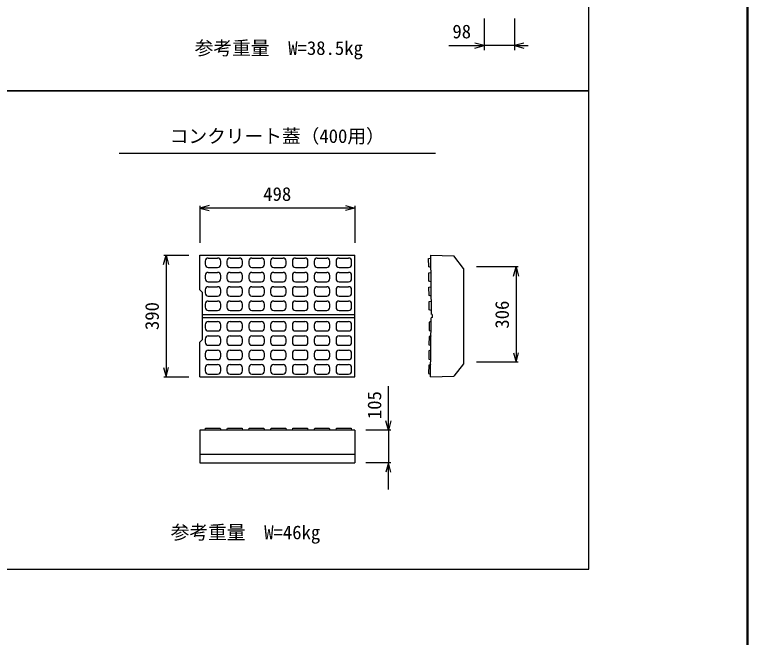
# Model space of a CAD drawing. Units: millimetres, scale not verified. Extents: x -16800 to 16800, y -5940 to 5940.
# Drawn here: x -2751 to -400, y -1868 to 129 of the extents above; entities that cross this region are included whole.
import ezdxf
from ezdxf.enums import TextEntityAlignment as Align

# ---------------------------------------------------------------- set-up
doc = ezdxf.new("R2010")
doc.units = ezdxf.units.MM
doc.header["$LTSCALE"] = 20
for name, color, linetype, lineweight in [('0-0_DIM', 7, 'Continuous', 25), ('0-2_HATCH', 6, 'Continuous', 25), ('0-5_OUTLINE', 3, 'Continuous', 25), ('0-6_TXT', 7, 'Continuous', 25), ('0-7_WAKU', 3, 'Continuous', 25)]:
    doc.layers.add(name, color=color, linetype=linetype, lineweight=lineweight)
doc.styles.add('ＭＳ ゴシック', font='')
doc.styles.get('ＭＳ ゴシック').set_extended_font_data('MS Gothic')

msp = doc.modelspace()

# ---------------------------------------------------------------- linework, layer by layer
at = {"layer": '0-0_DIM'}
for p, q in [((-1244.69, 116.85), (-1244.69, 15.26)), ((-1146.69, 116.85), (-1146.69, 15.26)), ((-1357.3, 30.26), (-1244.69, 30.26)), ((-1146.69, 30.26), (-1244.69, 30.26)), ((-1146.69, 30.26), (-1103.22, 30.26)), ((-2157.23, -483.67), (-2157.23, -602.42)), ((-1659.23, -491.17), (-2157.23, -491.17)), ((-1659.23, -483.67), (-1659.23, -602.42)), ((-2272.05, -642.42), (-2192.23, -642.42)), ((-2265.05, -642.42), (-2265.05, -1032.42)), ((-1134.87, -679.88), (-1269.39, -679.88)), ((-1141.87, -679.88), (-1141.87, -985.88)), ((-1134.87, -985.88), (-1269.39, -985.88)), ((-2272.55, -1032.42), (-2192.23, -1032.42)), ((-1551.41, -1203.71), (-1551.41, -1062.39)), ((-1543.91, -1203.71), (-1624.23, -1203.71)), ((-1551.41, -1203.71), (-1551.41, -1308.71)), ((-1543.91, -1308.71), (-1624.23, -1308.71)), ((-1551.41, -1393.71), (-1551.41, -1308.71))]:
    msp.add_line(p, q, dxfattribs=at)
for points in [[(-1274.69, 22.22), (-1244.69, 30.26), (-1274.69, 38.3)], [(-1116.69, 38.3), (-1146.69, 30.26), (-1116.69, 22.22)], [(-2127.23, -483.14), (-2157.23, -491.17), (-2127.23, -499.21)], [(-1689.23, -483.14), (-1659.23, -491.17), (-1689.23, -499.21)], [(-2273.09, -672.42), (-2265.05, -642.42), (-2257.02, -672.42)], [(-1149.91, -709.88), (-1141.87, -679.88), (-1133.83, -709.88)], [(-1149.91, -955.88), (-1141.87, -985.88), (-1133.83, -955.88)], [(-2273.09, -1002.42), (-2265.05, -1032.42), (-2257.02, -1002.42)], [(-1543.37, -1173.71), (-1551.41, -1203.71), (-1559.45, -1173.71)], [(-1543.37, -1338.71), (-1551.41, -1308.71), (-1559.45, -1338.71)]]:
    msp.add_lwpolyline(points, dxfattribs=at)
at = {"layer": '0-2_HATCH'}
for p, q in [((-2129.73, -651.42), (-2099.73, -651.42)), ((-2059.73, -651.42), (-2029.73, -651.42)), ((-1989.73, -651.42), (-1959.73, -651.42)), ((-1919.73, -651.42), (-1889.73, -651.42)), ((-1849.73, -651.42), (-1819.73, -651.42)), ((-1779.73, -651.42), (-1749.73, -651.42)), ((-1709.73, -651.42), (-1679.73, -651.42)), ((-2139.73, -661.42), (-2139.73, -671.42)), ((-2129.73, -681.42), (-2099.73, -681.42)), ((-2089.73, -671.42), (-2089.73, -661.42)), ((-2069.73, -661.42), (-2069.73, -671.42)), ((-2059.73, -681.42), (-2029.73, -681.42)), ((-2019.73, -671.42), (-2019.73, -661.42)), ((-1999.73, -661.42), (-1999.73, -671.42)), ((-1989.73, -681.42), (-1959.73, -681.42)), ((-1949.73, -671.42), (-1949.73, -661.42)), ((-1929.73, -661.42), (-1929.73, -671.42)), ((-1919.73, -681.42), (-1889.73, -681.42)), ((-1879.73, -671.42), (-1879.73, -661.42)), ((-1859.73, -661.42), (-1859.73, -671.42)), ((-1849.73, -681.42), (-1819.73, -681.42)), ((-1809.73, -671.42), (-1809.73, -661.42)), ((-1789.73, -661.42), (-1789.73, -671.42)), ((-1779.73, -681.42), (-1749.73, -681.42)), ((-1739.73, -671.42), (-1739.73, -661.42)), ((-1719.73, -661.42), (-1719.73, -671.42)), ((-1709.73, -681.42), (-1679.73, -681.42)), ((-1669.73, -671.42), (-1669.73, -661.42)), ((-1415.81, -681.44), (-1422.33, -679.94)), ((-2129.73, -697.42), (-2099.73, -697.42)), ((-2059.73, -697.42), (-2029.73, -697.42)), ((-1989.73, -697.42), (-1959.73, -697.42)), ((-1919.73, -697.42), (-1889.73, -697.42)), ((-1849.73, -697.42), (-1819.73, -697.42)), ((-1779.73, -697.42), (-1749.73, -697.42)), ((-1709.73, -697.42), (-1679.73, -697.42)), ((-2139.73, -707.42), (-2139.73, -717.42)), ((-2129.73, -727.42), (-2099.73, -727.42)), ((-2089.73, -717.42), (-2089.73, -707.42)), ((-2069.73, -707.42), (-2069.73, -717.42)), ((-2059.73, -727.42), (-2029.73, -727.42)), ((-2019.73, -717.42), (-2019.73, -707.42)), ((-1999.73, -707.42), (-1999.73, -717.42)), ((-1989.73, -727.42), (-1959.73, -727.42)), ((-1949.73, -717.42), (-1949.73, -707.42)), ((-1929.73, -707.42), (-1929.73, -717.42)), ((-1919.73, -727.42), (-1889.73, -727.42)), ((-1879.73, -717.42), (-1879.73, -707.42)), ((-1859.73, -707.42), (-1859.73, -717.42)), ((-1849.73, -727.42), (-1819.73, -727.42)), ((-1809.73, -717.42), (-1809.73, -707.42)), ((-1789.73, -707.42), (-1789.73, -717.42)), ((-1779.73, -727.42), (-1749.73, -727.42)), ((-1739.73, -717.42), (-1739.73, -707.42)), ((-1719.73, -707.42), (-1719.73, -717.42)), ((-1709.73, -727.42), (-1679.73, -727.42)), ((-1669.73, -717.42), (-1669.73, -707.42)), ((-1415.34, -727.44), (-1421.86, -725.94)), ((-2129.73, -743.42), (-2099.73, -743.42)), ((-2059.73, -743.42), (-2029.73, -743.42)), ((-1989.73, -743.42), (-1959.73, -743.42)), ((-1919.73, -743.42), (-1889.73, -743.42)), ((-1849.73, -743.42), (-1819.73, -743.42)), ((-1779.73, -743.42), (-1749.73, -743.42)), ((-1709.73, -743.42), (-1679.73, -743.42)), ((-2139.73, -753.42), (-2139.73, -763.42)), ((-2129.73, -773.42), (-2099.73, -773.42)), ((-2089.73, -763.42), (-2089.73, -753.42)), ((-2069.73, -753.42), (-2069.73, -763.42)), ((-2059.73, -773.42), (-2029.73, -773.42)), ((-2019.73, -763.42), (-2019.73, -753.42)), ((-1999.73, -753.42), (-1999.73, -763.42)), ((-1989.73, -773.42), (-1959.73, -773.42)), ((-1949.73, -763.42), (-1949.73, -753.42)), ((-1929.73, -753.42), (-1929.73, -763.42)), ((-1919.73, -773.42), (-1889.73, -773.42)), ((-1879.73, -763.42), (-1879.73, -753.42)), ((-1859.73, -753.42), (-1859.73, -763.42)), ((-1849.73, -773.42), (-1819.73, -773.42)), ((-1809.73, -763.42), (-1809.73, -753.42)), ((-1789.73, -753.42), (-1789.73, -763.42)), ((-1779.73, -773.42), (-1749.73, -773.42)), ((-1739.73, -763.42), (-1739.73, -753.42)), ((-1719.73, -753.42), (-1719.73, -763.42)), ((-1709.73, -773.42), (-1679.73, -773.42)), ((-1669.73, -763.42), (-1669.73, -753.42)), ((-1414.87, -773.44), (-1421.38, -771.94)), ((-2129.73, -789.42), (-2099.73, -789.42)), ((-2059.73, -789.42), (-2029.73, -789.42)), ((-1989.73, -789.42), (-1959.73, -789.42)), ((-1919.73, -789.42), (-1889.73, -789.42)), ((-1849.73, -789.42), (-1819.73, -789.42)), ((-1779.73, -789.42), (-1749.73, -789.42)), ((-1709.73, -789.42), (-1679.73, -789.42)), ((-2139.73, -799.42), (-2139.73, -809.42)), ((-2129.73, -819.42), (-2099.73, -819.42)), ((-2089.73, -809.42), (-2089.73, -799.42)), ((-2069.73, -799.42), (-2069.73, -809.42)), ((-2059.73, -819.42), (-2029.73, -819.42)), ((-2019.73, -809.42), (-2019.73, -799.42)), ((-1999.73, -799.42), (-1999.73, -809.42)), ((-1989.73, -819.42), (-1959.73, -819.42)), ((-1949.73, -809.42), (-1949.73, -799.42)), ((-1929.73, -799.42), (-1929.73, -809.42)), ((-1919.73, -819.42), (-1889.73, -819.42)), ((-1879.73, -809.42), (-1879.73, -799.42)), ((-1859.73, -799.42), (-1859.73, -809.42)), ((-1849.73, -819.42), (-1819.73, -819.42)), ((-1809.73, -809.42), (-1809.73, -799.42)), ((-1789.73, -799.42), (-1789.73, -809.42)), ((-1779.73, -819.42), (-1749.73, -819.42)), ((-1739.73, -809.42), (-1739.73, -799.42)), ((-1719.73, -799.42), (-1719.73, -809.42)), ((-1709.73, -819.42), (-1679.73, -819.42)), ((-1669.73, -809.42), (-1669.73, -799.42)), ((-1414.4, -819.43), (-1420.91, -817.93)), ((-2139.73, -865.42), (-2139.73, -875.42)), ((-2129.73, -855.42), (-2099.73, -855.42)), ((-2089.73, -875.42), (-2089.73, -865.42)), ((-2069.73, -865.42), (-2069.73, -875.42)), ((-2059.73, -855.42), (-2029.73, -855.42)), ((-2019.73, -875.42), (-2019.73, -865.42)), ((-1999.73, -865.42), (-1999.73, -875.42)), ((-1989.73, -855.42), (-1959.73, -855.42)), ((-1949.73, -875.42), (-1949.73, -865.42)), ((-1929.73, -865.42), (-1929.73, -875.42)), ((-1919.73, -855.42), (-1889.73, -855.42)), ((-1879.73, -875.42), (-1879.73, -865.42)), ((-1859.73, -865.42), (-1859.73, -875.42)), ((-1849.73, -855.42), (-1819.73, -855.42)), ((-1809.73, -875.42), (-1809.73, -865.42)), ((-1789.73, -865.42), (-1789.73, -875.42)), ((-1779.73, -855.42), (-1749.73, -855.42)), ((-1739.73, -875.42), (-1739.73, -865.42)), ((-1719.73, -865.42), (-1719.73, -875.42)), ((-1709.73, -855.42), (-1679.73, -855.42)), ((-1669.73, -875.42), (-1669.73, -865.42)), ((-1414.4, -855.43), (-1420.91, -856.93)), ((-2129.73, -885.42), (-2099.73, -885.42)), ((-2059.73, -885.42), (-2029.73, -885.42)), ((-1989.73, -885.42), (-1959.73, -885.42)), ((-1919.73, -885.42), (-1889.73, -885.42)), ((-1849.73, -885.42), (-1819.73, -885.42)), ((-1779.73, -885.42), (-1749.73, -885.42)), ((-1709.73, -885.42), (-1679.73, -885.42)), ((-2139.73, -911.42), (-2139.73, -921.42)), ((-2129.73, -901.42), (-2099.73, -901.42)), ((-2089.73, -921.42), (-2089.73, -911.42)), ((-2069.73, -911.42), (-2069.73, -921.42)), ((-2059.73, -901.42), (-2029.73, -901.42)), ((-2019.73, -921.42), (-2019.73, -911.42)), ((-1999.73, -911.42), (-1999.73, -921.42)), ((-1989.73, -901.42), (-1959.73, -901.42)), ((-1949.73, -921.42), (-1949.73, -911.42)), ((-1929.73, -911.42), (-1929.73, -921.42)), ((-1919.73, -901.42), (-1889.73, -901.42)), ((-1879.73, -921.42), (-1879.73, -911.42)), ((-1859.73, -911.42), (-1859.73, -921.42)), ((-1849.73, -901.42), (-1819.73, -901.42)), ((-1809.73, -921.42), (-1809.73, -911.42)), ((-1789.73, -911.42), (-1789.73, -921.42)), ((-1779.73, -901.42), (-1749.73, -901.42)), ((-1739.73, -921.42), (-1739.73, -911.42)), ((-1719.73, -911.42), (-1719.73, -921.42)), ((-1709.73, -901.42), (-1679.73, -901.42)), ((-1669.73, -921.42), (-1669.73, -911.42)), ((-1414.87, -901.43), (-1421.38, -902.93)), ((-2129.73, -931.42), (-2099.73, -931.42)), ((-2059.73, -931.42), (-2029.73, -931.42)), ((-1989.73, -931.42), (-1959.73, -931.42)), ((-1919.73, -931.42), (-1889.73, -931.42)), ((-1849.73, -931.42), (-1819.73, -931.42)), ((-1779.73, -931.42), (-1749.73, -931.42)), ((-1709.73, -931.42), (-1679.73, -931.42)), ((-2139.73, -957.42), (-2139.73, -967.42)), ((-2129.73, -947.42), (-2099.73, -947.42)), ((-2089.73, -967.42), (-2089.73, -957.42)), ((-2069.73, -957.42), (-2069.73, -967.42)), ((-2059.73, -947.42), (-2029.73, -947.42)), ((-2019.73, -967.42), (-2019.73, -957.42)), ((-1999.73, -957.42), (-1999.73, -967.42)), ((-1989.73, -947.42), (-1959.73, -947.42)), ((-1949.73, -967.42), (-1949.73, -957.42)), ((-1929.73, -957.42), (-1929.73, -967.42)), ((-1919.73, -947.42), (-1889.73, -947.42)), ((-1879.73, -967.42), (-1879.73, -957.42)), ((-1859.73, -957.42), (-1859.73, -967.42)), ((-1849.73, -947.42), (-1819.73, -947.42)), ((-1809.73, -967.42), (-1809.73, -957.42)), ((-1789.73, -957.42), (-1789.73, -967.42)), ((-1779.73, -947.42), (-1749.73, -947.42)), ((-1739.73, -967.42), (-1739.73, -957.42)), ((-1719.73, -957.42), (-1719.73, -967.42)), ((-1709.73, -947.42), (-1679.73, -947.42)), ((-1669.73, -967.42), (-1669.73, -957.42)), ((-1415.34, -947.42), (-1421.86, -948.92)), ((-2129.73, -977.42), (-2099.73, -977.42)), ((-2059.73, -977.42), (-2029.73, -977.42)), ((-1989.73, -977.42), (-1959.73, -977.42)), ((-1919.73, -977.42), (-1889.73, -977.42)), ((-1849.73, -977.42), (-1819.73, -977.42)), ((-1779.73, -977.42), (-1749.73, -977.42)), ((-1709.73, -977.42), (-1679.73, -977.42)), ((-2139.73, -1003.42), (-2139.73, -1013.42)), ((-2129.73, -993.42), (-2099.73, -993.42)), ((-2089.73, -1013.42), (-2089.73, -1003.42)), ((-2069.73, -1003.42), (-2069.73, -1013.42)), ((-2059.73, -993.42), (-2029.73, -993.42)), ((-2019.73, -1013.42), (-2019.73, -1003.42)), ((-1999.73, -1003.42), (-1999.73, -1013.42)), ((-1989.73, -993.42), (-1959.73, -993.42)), ((-1949.73, -1013.42), (-1949.73, -1003.42)), ((-1929.73, -1003.42), (-1929.73, -1013.42)), ((-1919.73, -993.42), (-1889.73, -993.42)), ((-1879.73, -1013.42), (-1879.73, -1003.42)), ((-1859.73, -1003.42), (-1859.73, -1013.42)), ((-1849.73, -993.42), (-1819.73, -993.42)), ((-1809.73, -1013.42), (-1809.73, -1003.42)), ((-1789.73, -1003.42), (-1789.73, -1013.42)), ((-1779.73, -993.42), (-1749.73, -993.42)), ((-1739.73, -1013.42), (-1739.73, -1003.42)), ((-1719.73, -1003.42), (-1719.73, -1013.42)), ((-1709.73, -993.42), (-1679.73, -993.42)), ((-1669.73, -1013.42), (-1669.73, -1003.42)), ((-1415.81, -993.42), (-1422.33, -994.92)), ((-2129.73, -1023.42), (-2099.73, -1023.42)), ((-2059.73, -1023.42), (-2029.73, -1023.42)), ((-1989.73, -1023.42), (-1959.73, -1023.42)), ((-1919.73, -1023.42), (-1889.73, -1023.42)), ((-1849.73, -1023.42), (-1819.73, -1023.42)), ((-1779.73, -1023.42), (-1749.73, -1023.42)), ((-1709.73, -1023.42), (-1679.73, -1023.42)), ((-2139.73, -1203.71), (-2138.23, -1197.21)), ((-2138.23, -1197.21), (-2091.23, -1197.21)), ((-2091.23, -1197.21), (-2089.73, -1203.71)), ((-2069.73, -1203.71), (-2068.23, -1197.21)), ((-2068.23, -1197.21), (-2021.23, -1197.21)), ((-2021.23, -1197.21), (-2019.73, -1203.71)), ((-1999.73, -1203.71), (-1998.23, -1197.21)), ((-1998.23, -1197.21), (-1951.23, -1197.21)), ((-1951.23, -1197.21), (-1949.73, -1203.71)), ((-1929.73, -1203.71), (-1928.23, -1197.21)), ((-1928.23, -1197.21), (-1881.23, -1197.21)), ((-1881.23, -1197.21), (-1879.73, -1203.71)), ((-1859.73, -1203.71), (-1858.23, -1197.21)), ((-1858.23, -1197.21), (-1811.23, -1197.21)), ((-1811.23, -1197.21), (-1809.73, -1203.71)), ((-1789.73, -1203.71), (-1788.23, -1197.21)), ((-1788.23, -1197.21), (-1741.23, -1197.21)), ((-1741.23, -1197.21), (-1739.73, -1203.71)), ((-1719.73, -1203.71), (-1718.23, -1197.21)), ((-1718.23, -1197.21), (-1671.23, -1197.21)), ((-1671.23, -1197.21), (-1669.73, -1203.71))]:
    msp.add_line(p, q, dxfattribs=at)
for points in [[(-1422.33, -679.99), (-1422.6, -652.99), (-1416.12, -651.44)], [(-1421.85, -725.99), (-1422.13, -698.99), (-1415.65, -697.44)], [(-1421.38, -771.99), (-1421.66, -744.99), (-1415.17, -743.44)], [(-1420.91, -817.98), (-1421.19, -790.98), (-1414.7, -789.43)], [(-1420.91, -856.88), (-1421.19, -883.88), (-1414.7, -885.43)], [(-1421.38, -902.88), (-1421.66, -929.88), (-1415.17, -931.43)], [(-1421.85, -948.87), (-1422.13, -975.87), (-1415.65, -977.42)], [(-1422.33, -994.87), (-1422.6, -1021.87), (-1416.12, -1023.42)]]:
    msp.add_lwpolyline(points, dxfattribs=at)
for centre, start, end in [((-2129.73, -661.42), 90, 180), ((-2099.73, -661.42), 0, 90), ((-2059.73, -661.42), 90, 180), ((-2029.73, -661.42), 0, 90), ((-1989.73, -661.42), 90, 180), ((-1959.73, -661.42), 0, 90), ((-1919.73, -661.42), 90, 180), ((-1889.73, -661.42), 0, 90), ((-1849.73, -661.42), 90, 180), ((-1819.73, -661.42), 0, 90), ((-1779.73, -661.42), 90, 180), ((-1749.73, -661.42), 0, 90), ((-1709.73, -661.42), 90, 180), ((-1679.73, -661.42), 0, 90), ((-2129.73, -671.42), 180, 270), ((-2099.73, -671.42), 270, 0), ((-2059.73, -671.42), 180, 270), ((-2029.73, -671.42), 270, 0), ((-1989.73, -671.42), 180, 270), ((-1959.73, -671.42), 270, 0), ((-1919.73, -671.42), 180, 270), ((-1889.73, -671.42), 270, 0), ((-1849.73, -671.42), 180, 270), ((-1819.73, -671.42), 270, 0), ((-1779.73, -671.42), 180, 270), ((-1749.73, -671.42), 270, 0), ((-1709.73, -671.42), 180, 270), ((-1679.73, -671.42), 270, 0), ((-2129.73, -707.42), 90, 180), ((-2099.73, -707.42), 0, 90), ((-2059.73, -707.42), 90, 180), ((-2029.73, -707.42), 0, 90), ((-1989.73, -707.42), 90, 180), ((-1959.73, -707.42), 0, 90), ((-1919.73, -707.42), 90, 180), ((-1889.73, -707.42), 0, 90), ((-1849.73, -707.42), 90, 180), ((-1819.73, -707.42), 0, 90), ((-1779.73, -707.42), 90, 180), ((-1749.73, -707.42), 0, 90), ((-1709.73, -707.42), 90, 180), ((-1679.73, -707.42), 0, 90), ((-2129.73, -717.42), 180, 270), ((-2099.73, -717.42), 270, 0), ((-2059.73, -717.42), 180, 270), ((-2029.73, -717.42), 270, 0), ((-1989.73, -717.42), 180, 270), ((-1959.73, -717.42), 270, 0), ((-1919.73, -717.42), 180, 270), ((-1889.73, -717.42), 270, 0), ((-1849.73, -717.42), 180, 270), ((-1819.73, -717.42), 270, 0), ((-1779.73, -717.42), 180, 270), ((-1749.73, -717.42), 270, 0), ((-1709.73, -717.42), 180, 270), ((-1679.73, -717.42), 270, 0), ((-2129.73, -753.42), 90, 180), ((-2099.73, -753.42), 0, 90), ((-2059.73, -753.42), 90, 180), ((-2029.73, -753.42), 0, 90), ((-1989.73, -753.42), 90, 180), ((-1959.73, -753.42), 0, 90), ((-1919.73, -753.42), 90, 180), ((-1889.73, -753.42), 0, 90), ((-1849.73, -753.42), 90, 180), ((-1819.73, -753.42), 0, 90), ((-1779.73, -753.42), 90, 180), ((-1749.73, -753.42), 0, 90), ((-1709.73, -753.42), 90, 180), ((-1679.73, -753.42), 0, 90), ((-2129.73, -763.42), 180, 270), ((-2099.73, -763.42), 270, 0), ((-2059.73, -763.42), 180, 270), ((-2029.73, -763.42), 270, 0), ((-1989.73, -763.42), 180, 270), ((-1959.73, -763.42), 270, 0), ((-1919.73, -763.42), 180, 270), ((-1889.73, -763.42), 270, 0), ((-1849.73, -763.42), 180, 270), ((-1819.73, -763.42), 270, 0), ((-1779.73, -763.42), 180, 270), ((-1749.73, -763.42), 270, 0), ((-1709.73, -763.42), 180, 270), ((-1679.73, -763.42), 270, 0), ((-2129.73, -799.42), 90, 180), ((-2099.73, -799.42), 0, 90), ((-2059.73, -799.42), 90, 180), ((-2029.73, -799.42), 0, 90), ((-1989.73, -799.42), 90, 180), ((-1959.73, -799.42), 0, 90), ((-1919.73, -799.42), 90, 180), ((-1889.73, -799.42), 0, 90), ((-1849.73, -799.42), 90, 180), ((-1819.73, -799.42), 0, 90), ((-1779.73, -799.42), 90, 180), ((-1749.73, -799.42), 0, 90), ((-1709.73, -799.42), 90, 180), ((-1679.73, -799.42), 0, 90), ((-2129.73, -809.42), 180, 270), ((-2099.73, -809.42), 270, 0), ((-2059.73, -809.42), 180, 270), ((-2029.73, -809.42), 270, 0), ((-1989.73, -809.42), 180, 270), ((-1959.73, -809.42), 270, 0), ((-1919.73, -809.42), 180, 270), ((-1889.73, -809.42), 270, 0), ((-1849.73, -809.42), 180, 270), ((-1819.73, -809.42), 270, 0), ((-1779.73, -809.42), 180, 270), ((-1749.73, -809.42), 270, 0), ((-1709.73, -809.42), 180, 270), ((-1679.73, -809.42), 270, 0), ((-2129.73, -865.42), 90, 180), ((-2099.73, -865.42), 0, 90), ((-2059.73, -865.42), 90, 180), ((-2029.73, -865.42), 0, 90), ((-1989.73, -865.42), 90, 180), ((-1959.73, -865.42), 0, 90), ((-1919.73, -865.42), 90, 180), ((-1889.73, -865.42), 0, 90), ((-1849.73, -865.42), 90, 180), ((-1819.73, -865.42), 0, 90), ((-1779.73, -865.42), 90, 180), ((-1749.73, -865.42), 0, 90), ((-1709.73, -865.42), 90, 180), ((-1679.73, -865.42), 0, 90), ((-2129.73, -875.42), 180, 270), ((-2099.73, -875.42), 270, 0), ((-2059.73, -875.42), 180, 270), ((-2029.73, -875.42), 270, 0), ((-1989.73, -875.42), 180, 270), ((-1959.73, -875.42), 270, 0), ((-1919.73, -875.42), 180, 270), ((-1889.73, -875.42), 270, 0), ((-1849.73, -875.42), 180, 270), ((-1819.73, -875.42), 270, 0), ((-1779.73, -875.42), 180, 270), ((-1749.73, -875.42), 270, 0), ((-1709.73, -875.42), 180, 270), ((-1679.73, -875.42), 270, 0), ((-2129.73, -911.42), 90, 180), ((-2099.73, -911.42), 0, 90), ((-2059.73, -911.42), 90, 180), ((-2029.73, -911.42), 0, 90), ((-1989.73, -911.42), 90, 180), ((-1959.73, -911.42), 0, 90), ((-1919.73, -911.42), 90, 180), ((-1889.73, -911.42), 0, 90), ((-1849.73, -911.42), 90, 180), ((-1819.73, -911.42), 0, 90), ((-1779.73, -911.42), 90, 180), ((-1749.73, -911.42), 0, 90), ((-1709.73, -911.42), 90, 180), ((-1679.73, -911.42), 0, 90), ((-2129.73, -921.42), 180, 270), ((-2099.73, -921.42), 270, 0), ((-2059.73, -921.42), 180, 270), ((-2029.73, -921.42), 270, 0), ((-1989.73, -921.42), 180, 270), ((-1959.73, -921.42), 270, 0), ((-1919.73, -921.42), 180, 270), ((-1889.73, -921.42), 270, 0), ((-1849.73, -921.42), 180, 270), ((-1819.73, -921.42), 270, 0), ((-1779.73, -921.42), 180, 270), ((-1749.73, -921.42), 270, 0), ((-1709.73, -921.42), 180, 270), ((-1679.73, -921.42), 270, 0), ((-2129.73, -957.42), 90, 180), ((-2099.73, -957.42), 0, 90), ((-2059.73, -957.42), 90, 180), ((-2029.73, -957.42), 0, 90), ((-1989.73, -957.42), 90, 180), ((-1959.73, -957.42), 0, 90), ((-1919.73, -957.42), 90, 180), ((-1889.73, -957.42), 0, 90), ((-1849.73, -957.42), 90, 180), ((-1819.73, -957.42), 0, 90), ((-1779.73, -957.42), 90, 180), ((-1749.73, -957.42), 0, 90), ((-1709.73, -957.42), 90, 180), ((-1679.73, -957.42), 0, 90), ((-2129.73, -967.42), 180, 270), ((-2099.73, -967.42), 270, 0), ((-2059.73, -967.42), 180, 270), ((-2029.73, -967.42), 270, 0), ((-1989.73, -967.42), 180, 270), ((-1959.73, -967.42), 270, 0), ((-1919.73, -967.42), 180, 270), ((-1889.73, -967.42), 270, 0), ((-1849.73, -967.42), 180, 270), ((-1819.73, -967.42), 270, 0), ((-1779.73, -967.42), 180, 270), ((-1749.73, -967.42), 270, 0), ((-1709.73, -967.42), 180, 270), ((-1679.73, -967.42), 270, 0), ((-2129.73, -1003.42), 90, 180), ((-2099.73, -1003.42), 0, 90), ((-2059.73, -1003.42), 90, 180), ((-2029.73, -1003.42), 0, 90), ((-1989.73, -1003.42), 90, 180), ((-1959.73, -1003.42), 0, 90), ((-1919.73, -1003.42), 90, 180), ((-1889.73, -1003.42), 0, 90), ((-1849.73, -1003.42), 90, 180), ((-1819.73, -1003.42), 0, 90), ((-1779.73, -1003.42), 90, 180), ((-1749.73, -1003.42), 0, 90), ((-1709.73, -1003.42), 90, 180), ((-1679.73, -1003.42), 0, 90), ((-2129.73, -1013.42), 180, 270), ((-2099.73, -1013.42), 270, 0), ((-2059.73, -1013.42), 180, 270), ((-2029.73, -1013.42), 270, 0), ((-1989.73, -1013.42), 180, 270), ((-1959.73, -1013.42), 270, 0), ((-1919.73, -1013.42), 180, 270), ((-1889.73, -1013.42), 270, 0), ((-1849.73, -1013.42), 180, 270), ((-1819.73, -1013.42), 270, 0), ((-1779.73, -1013.42), 180, 270), ((-1749.73, -1013.42), 270, 0), ((-1709.73, -1013.42), 180, 270), ((-1679.73, -1013.42), 270, 0)]:
    msp.add_arc(centre, 10, start, end, dxfattribs=at)
at = {"layer": '0-5_OUTLINE'}
for p, q in [((-1416.21, -642.42), (-1414.27, -831.42)), ((-1416.21, -642.42), (-1341.39, -644.38)), ((-1311.21, -684.42), (-1341.39, -644.38)), ((-1311.21, -684.42), (-1311.21, -990.42)), ((-2157.23, -753.42), (-2148.23, -762.42)), ((-2148.23, -832.92), (-1659.23, -832.92)), ((-2148.23, -841.92), (-1659.23, -841.92)), ((-1416.21, -1032.42), (-1414.27, -843.45)), ((-1411.21, -832.93), (-1414.27, -831.42)), ((-1411.21, -841.93), (-1414.27, -843.45)), ((-1411.21, -832.93), (-1411.21, -841.93)), ((-2157.23, -1032.42), (-2157.23, -921.42)), ((-1311.21, -990.42), (-1341.39, -1030.47)), ((-1416.21, -1032.42), (-1341.39, -1030.47)), ((-1659.23, -1203.71), (-2157.23, -1203.71)), ((-1659.23, -1203.71), (-1659.23, -1308.71)), ((-2157.23, -1280.21), (-1659.23, -1280.21))]:
    msp.add_line(p, q, dxfattribs=at)
for points in [[(-2157.23, -753.42), (-2157.23, -642.42), (-1659.23, -642.42)], [(-2157.23, -1032.42), (-1659.23, -1032.42), (-1659.23, -642.42)], [(-2157.23, -921.42), (-2148.23, -912.42), (-2148.23, -762.42)], [(-2157.23, -1203.71), (-2157.23, -1308.71), (-1659.23, -1308.71)]]:
    msp.add_lwpolyline(points, dxfattribs=at)
at = {"layer": '0-6_TXT'}
msp.add_line((-2415.71, -315.35), (-1400.76, -315.35), dxfattribs=at)
for points in [[(-2908.23, -115.35), (-908.23, -115.35), (-908.23, 2334.65), (-2908.23, 2334.65)], [(-2908.23, -1649.44), (-908.23, -1649.44), (-908.23, -115.35), (-2908.23, -115.35)]]:
    msp.add_lwpolyline(points, close=True, dxfattribs=at)
at = {"layer": '0-7_WAKU', "lineweight": 50}
msp.add_lwpolyline([(-16400, -5540), (-400, -5540), (-400, 5540), (-16400, 5540)], close=True, dxfattribs=at)

# ---------------------------------------------------------------- texts
at = {"layer": '0-0_DIM', "style": 'ＭＳ ゴシック'}
for s, p in [('98', (-1346.33, 40.26)), ('参考重量\u3000W=38.5kg', (-2173.08, -12.86)), ('498', (-1953.23, -481.17)), ('参考重量\u3000W=46kg', (-2250.08, -1566.61))]:
    msp.add_text(s, height=43.99, dxfattribs=at).set_placement(p, align=Align.BOTTOM_LEFT)
for s, p in [('390', (-2275.05, -882.42)), ('306', (-1151.87, -877.88)), ('105', (-1561.41, -1168.18))]:
    msp.add_text(s, height=43.99, rotation=90, dxfattribs=at).set_placement(p, align=Align.BOTTOM_LEFT)
at = {"layer": '0-6_TXT', "style": 'ＭＳ ゴシック'}
msp.add_text('コンクリート蓋（400用）', height=43.99, dxfattribs=at).set_placement((-2253.23, -295.35), align=Align.BOTTOM_LEFT)

doc.saveas('drawing.dxf')
